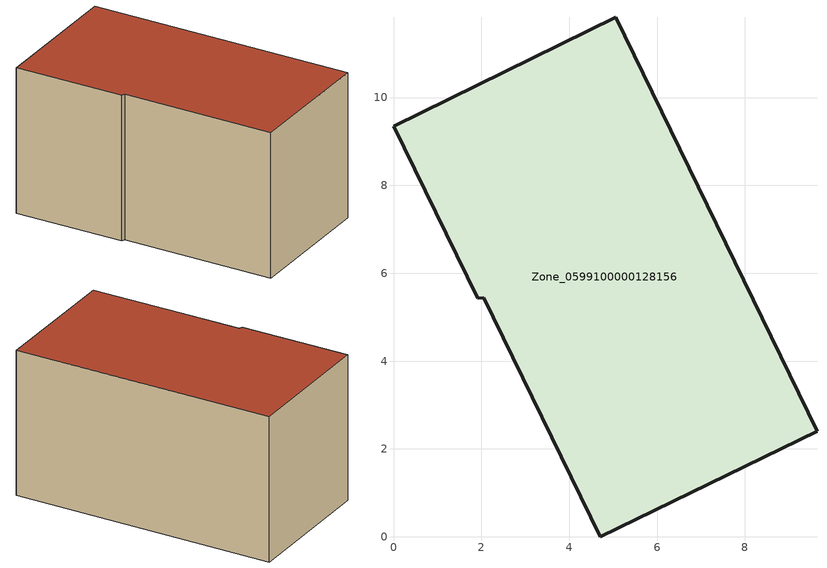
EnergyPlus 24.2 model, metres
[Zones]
Zone_0599100000128156
 floor ground (C_G): 2.06,5.44 1.92,5.43 0,9.35 5.06,11.83 9.64,2.4 4.7,0 z0
 wall outside (C_F): 5.06,11.83 0,9.35 1.92,5.43 2.06,5.44 4.7,0 9.64,2.4 5.06,11.83 z0:5.85
 roof outside (C_R): 4.7,0 9.64,2.4 5.06,11.83 0,9.35 1.92,5.43 2.06,5.44 z5.85
[BUILDING]
Pand.0599100000128156: North Axis=0; Terrain=City; Loads Convergence Tolerance Value=0.04; Temperature Convergence Tolerance Value=0.4; Solar Distribution=FullExterior; Maximum Number of Warmup Days=25; Minimum Number of Warmup Days=1
[Site:Location]
Rotterdam.The.Hague.AP_ZH_NLD Design_Conditions: Latitude=51.96; Longitude=4.45; Time Zone=1; Elevation=-4.5
[SITE:GROUNDTEMPERATURE:BUILDINGSURFACE]
18, 18, 18, 18, 18, 18, 18, 18, 18, 18, 18, 18
[MATERIAL] Thermal Absorptance=0.9; Solar Absorptance=0.7; Visible Absorptance=0.7
Name | Roughness | Thickness | Conductivity | Density | Specific Heat
G.TC.1965-1974 | MediumSmooth | 0.15 | 0.882353 | 540 | 1210
F.TC.1965-1974 | Rough | 0.3 | 0.697674 | 1920 | 840
R.TC.1965-1974 | MediumRough | 0.2 | 0.232558 | 1500 | 1000
[CONSTRUCTION]
C_G: G.TC.1965-1974
C_F: F.TC.1965-1974
C_R: R.TC.1965-1974
[ZONE]
Zone_0599100000128156: Type=1; Multiplier=1; Ceiling Height=Autocalculate; Volume=Autocalculate; Floor Area=autocalculate; Part of Total Floor Area=Yes
[ZONEINFILTRATION:DESIGNFLOWRATE]
Infil_Zone_0599100000128156: Zone or ZoneList or Space or SpaceList=Zone_0599100000128156; Schedule=AlwaysOn; Design Flow Rate Calculation Method=Flow/Area; Flow Rate per Floor Area=0.003; Constant Term Coefficient=1; Temperature Term Coefficient=0; Velocity Term Coefficient=0; Velocity Squared Term Coefficient=0
[HVACTEMPLATE:ZONE:IDEALLOADSAIRSYSTEM]
Zone_0599100000128156: Maximum Heating Supply Air Temperature=50; Minimum Cooling Supply Air Temperature=13; Maximum Heating Supply Air Humidity Ratio=0.0156; Minimum Cooling Supply Air Humidity Ratio=0.0077; Heating Limit=NoLimit; Cooling Limit=NoLimit; Dehumidification Control Type=ConstantSensibleHeatRatio; Cooling Sensible Heat Ratio=0.7; Dehumidification Setpoint=60; Humidification Control Type=None; Humidification Setpoint=30; Outdoor Air Method=None; Outdoor Air Flow Rate per Person=0.00944; Outdoor Air Flow Rate per Zone Floor Area=0; Outdoor Air Flow Rate per Zone=0; Demand Controlled Ventilation Type=None; Outdoor Air Economizer Type=NoEconomizer; Heat Recovery Type=None; Sensible Heat Recovery Effectiveness=0.7; Latent Heat Recovery Effectiveness=0.65
[ZONECONTROL:THERMOSTAT]
ThermostatControl_Zone_0599100000128156: Zone or ZoneList=Zone_0599100000128156; Control Type Schedule=DualSetpointControlType; Control 1=Thermostat_Zone_0599100000128156; Temperature Difference Between Cutout And Setpoint=0
[THERMOSTATSETPOINT:DUALSETPOINT]
Thermostat_Zone_0599100000128156: Heating Setpoint Temperature Schedule=HeatingSetpoint_Zone_0599100000128156; Cooling Setpoint Temperature Schedule=CoolingSetpoint_Zone_0599100000128156
[SCHEDULE:COMPACT]
HeatingSetpoint_Zone_0599100000128156: Through: 12/31, For: AllDays, Until: 24:00, 21
CoolingSetpoint_Zone_0599100000128156: Through: 12/31, For: AllDays, Until: 24:00, 24
DualSetpointControlType: Through: 12/31, For: AllDays, Until: 24:00, 4
AlwaysOn: Through: 12/31, For: AllDays, Until: 24:00, 1
